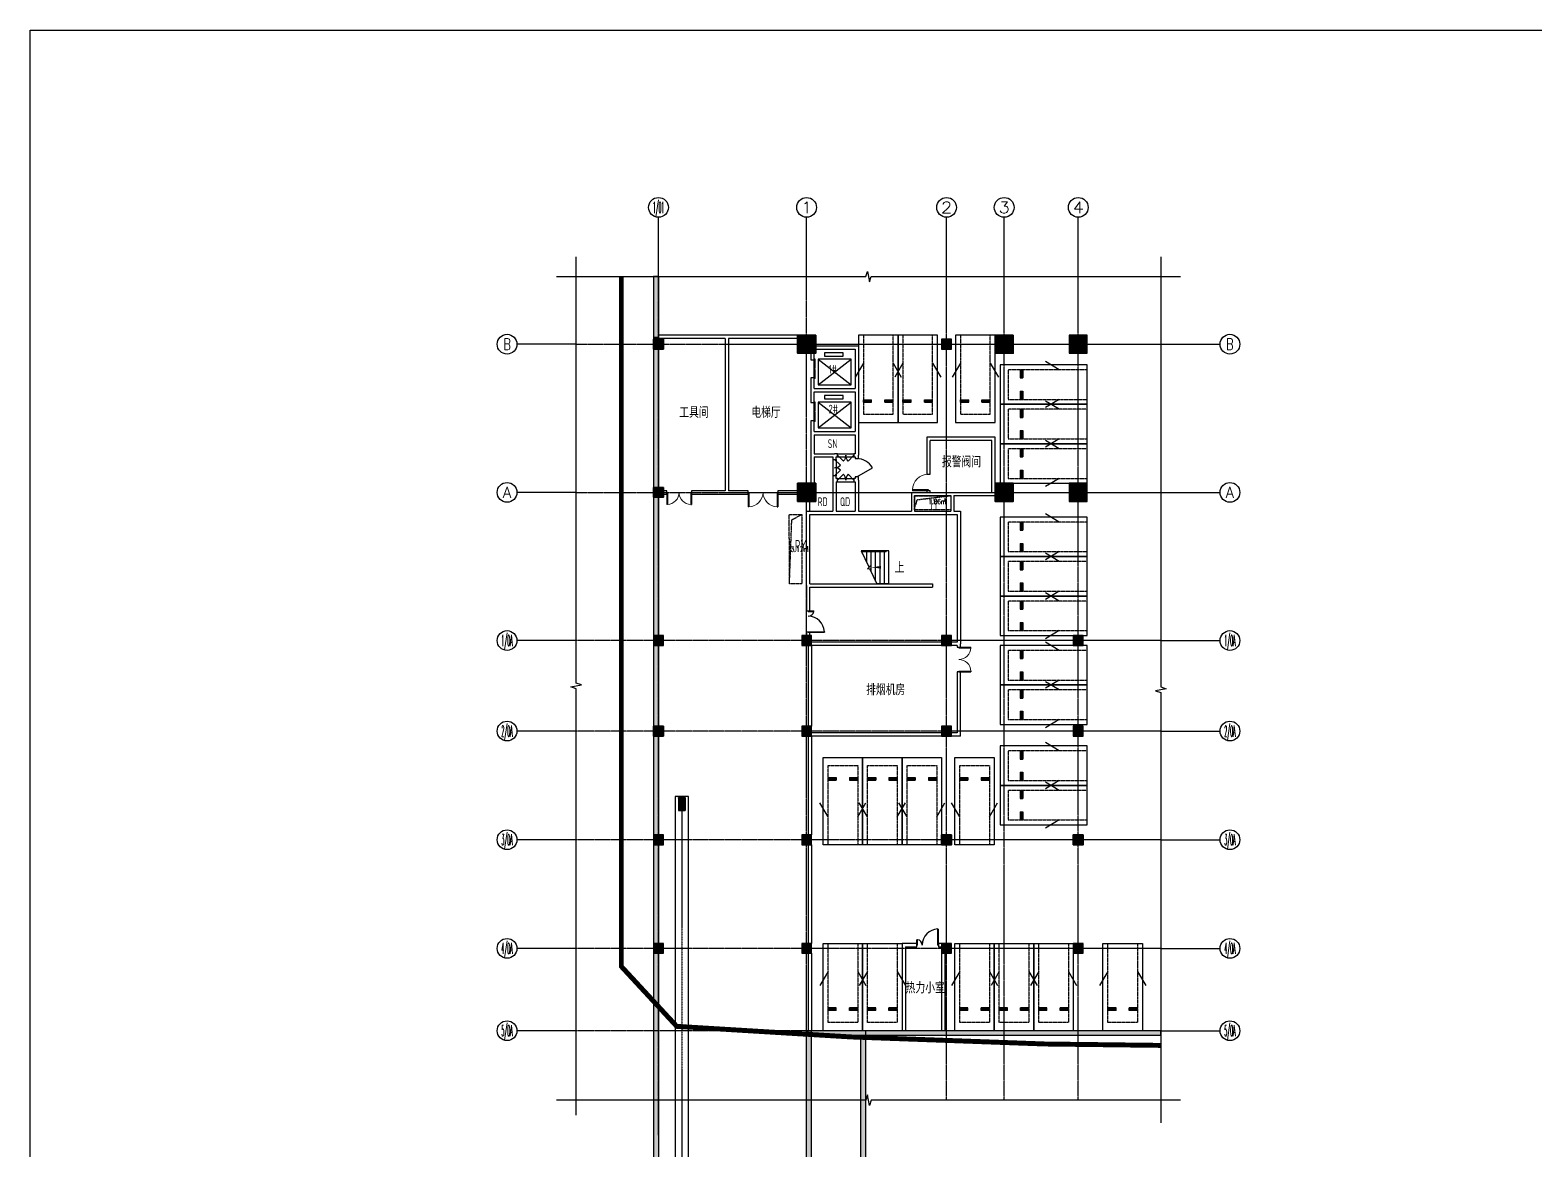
# Model space of a CAD drawing. Extents: x -20827274 to 1300756471, y -549375 to 3431892.
# Drawn here: x -124307 to -32893, y -129776 to -61755 of the extents above; entities that cross this region are included whole.
import ezdxf
from ezdxf.enums import TextEntityAlignment as Align

# ---------------------------------------------------------------- set-up
doc = ezdxf.new("R2010")
doc.units = 0
doc.header["$LTSCALE"] = 10
for name, pattern in [('CENTER2', [1.125, 0.75, -0.125, 0.125, -0.125]), ('暖附图底图$0$CENTERX2', [4, 2.5, -0.5, 0.5, -0.5]), ('暖附图底图$0$CONTINOUS', [0]), ('暖附图底图$0$DASH', [0.35, 0.25, -0.1]), ('暖附图底图$0$ZW-地下$0$DOTE', [2.42, 2, -0.2, 0.02, -0.2])]:
    doc.linetypes.add(name, pattern=pattern)
for name, color, linetype in [('1-zs', 3, 'Continuous'), ('A-PUB_TITLE', 4, 'Continuous'), ('AXIS_TEXT', 7, 'Continuous'), ('DUCT-排烟中心线', 5, 'CENTER2'), ('DUCT-排烟管', 2, 'Continuous'), ('DUCT-排烟管立管', 2, 'Continuous'), ('DUCT-排烟管端线', 4, 'Continuous'), ('DUCT-排风风口', 7, 'Continuous'), ('PUB_HATCH', 8, 'Continuous'), ('暖附图底图$0$00-用地红线', 8, '暖附图底图$0$CENTERX2'), ('暖附图底图$0$1-标注暖通', 8, 'Continuous'), ('暖附图底图$0$A-WALL', 8, 'Continuous'), ('暖附图底图$0$AXIS', 8, 'Continuous'), ('暖附图底图$0$AXIS_TEXT', 8, 'Continuous'), ('暖附图底图$0$car', 8, 'Continuous'), ('暖附图底图$0$COLU-DK', 8, 'Continuous'), ('暖附图底图$0$COLU-主楼', 8, 'Continuous'), ('暖附图底图$0$COLUMN', 8, 'Continuous'), ('暖附图底图$0$DIM_SYMB', 8, 'Continuous'), ('暖附图底图$0$DOOR_FIRE', 8, 'Continuous'), ('暖附图底图$0$DOTE', 8, 'Continuous'), ('暖附图底图$0$EVTR', 8, 'Continuous'), ('暖附图底图$0$PKNG-TSRP', 8, 'Continuous'), ('暖附图底图$0$PUB_HATCH', 8, 'Continuous'), ('暖附图底图$0$PUB_TEXT', 8, 'Continuous'), ('暖附图底图$0$ROOM_NAME', 8, 'Continuous'), ('暖附图底图$0$STAIR', 8, 'Continuous'), ('暖附图底图$0$WALL', 8, 'Continuous'), ('暖附图底图$0$WALL-C', 8, 'Continuous'), ('暖附图底图$0$WINDOW', 8, 'Continuous'), ('暖附图底图$0$可见线', 8, 'Continuous')]:
    doc.layers.add(name, color=color, linetype=linetype)
for name, color, linetype, lineweight in [('暖附图底图$0$HATCH', 8, 'Continuous', 0), ('暖附图底图$0$地下二层$0$A-PUB_HATCH', 8, 'Continuous', 0), ('暖附图底图$0$砼柱', 8, 'Continuous', 35)]:
    doc.layers.add(name, color=color, linetype=linetype, lineweight=lineweight)
doc.styles.add('COMPLEX', font='COMPLEX.shx', dxfattribs={"width": 0.65})
doc.styles.add('暖附图底图$0$_TCH_AXIS', font='COMPLEX', dxfattribs={"bigfont": 'GBCBIG'})
doc.styles.add('暖附图底图$0$_TCH_DIM', font='SIMPLEX', dxfattribs={"bigfont": 'GBCBIG'})
doc.styles.add('暖附图底图$0$_TCH_SPACE', font='SIMPLEX', dxfattribs={"height": 5, "bigfont": 'GBCBIG'})
doc.styles.add('暖附图底图$0$COMPLEX', font='COMPLEX.shx', dxfattribs={"width": 0.65})
doc.styles.add('暖附图底图$0$TYDG_02', font='TSSDENG', dxfattribs={"width": 0.8, "bigfont": 'TSSDCHN'})

# ---------------------------------------------------------------- blocks, each defined once
blk = doc.blocks.new('$风口$00000108')
for p, q in [((-250, 135), (-190, 75)), ((-250, -135), (-250, 135)), ((200, 25), (-190, 25)), ((250, 135), (200, 75)), ((250, 135), (250, -135)), ((-250, -135), (-190, -75)), ((250, -135), (-250, -135)), ((200, -25), (-190, -25)), ((200, -75), (250, -135))]:
    blk.add_line(p, q)
at = {"linetype": 'Continuous'}
blk.add_line((250, 135), (-250, 135), dxfattribs=at)
at = {"lineweight": 40}
for p, q in [((-190, 75), (200, 75)), ((-190, -75), (-190, 75)), ((200, 75), (200, -75)), ((-190, -75), (200, -75))]:
    blk.add_line(p, q, dxfattribs=at)
blk = doc.blocks.new('暖附图底图$0$A$C2A1819B5')
at = {"layer": '暖附图底图$0$car'}
for p, q in [((1220, 1600), (1220, 2100)), ((1220, 2100), (1380, 2100)), ((1300, 1600), (1300, 2100)), ((1380, 1600), (1380, 2100)), ((3600, 2100), (2750, 2600)), ((1220, 1600), (1380, 1600)), ((1220, 300), (1220, 800)), ((1220, 800), (1380, 800)), ((1220, 300), (1380, 300)), ((1300, 300), (1300, 800)), ((1380, 300), (1380, 800)), ((3600, 300), (2750, -200))]:
    blk.add_line(p, q, dxfattribs=at)
blk.add_lwpolyline([(0, 0), (0, 2400), (5300, 2400), (5300, 0)], close=True, dxfattribs=at)
at = {"layer": '暖附图底图$0$car', "linetype": '暖附图底图$0$DASH'}
blk.add_lwpolyline([(500, 300), (500, 2100), (5300, 2100), (5300, 300)], close=True, dxfattribs=at)
blk = doc.blocks.new('暖附图底图$0$A$C79DC56F7')
at = {"layer": '暖附图底图$0$可见线', "linetype": '暖附图底图$0$DASH'}
for points in [[(17819, 27745), (17977, 28351), (20009, 28596)], [(10213, 23245), (10357, 27138), (10959, 27445)]]:
    blk.add_lwpolyline(points, dxfattribs=at)
for points in [[(17819, 28595), (20009, 28595), (20009, 27745), (17819, 27745)], [(10204, 27445), (10959, 27445), (10967, 23245), (10213, 23245)]]:
    blk.add_lwpolyline(points, close=True, dxfattribs=at)
at = {"layer": '暖附图底图$0$PUB_TEXT', "style": '暖附图底图$0$_TCH_SPACE', "width": 0.705882}
for s, height, p in [('1.86m', 297.5, (18646, 28088)), ('2', 149, (19606, 28263)), ('3.17m', 297.5, (10285, 25192)), ('2', 149, (11245, 25367))]:
    blk.add_text(s, height=height, dxfattribs=at).set_placement(p)
blk = doc.blocks.new('暖附图底图$0$_AXISO')
blk.add_circle((0, 0), 0.5)
at = {"layer": '暖附图底图$0$AXIS_TEXT', "style": '暖附图底图$0$COMPLEX', "width": 1.041667}
blk.add_attdef('A', text='', height=0.56, dxfattribs=at).set_placement((-0.25, -0.28), (0.25, -0.28), align=Align.FIT)
blk = doc.blocks.new('_FZH')
blk.add_lwpolyline([(-0.5, -0.5), (0.5, -0.5), (0.5, 0.5), (-0.5, 0.5)], close=True)
at = {"layer": 'PUB_HATCH'}
blk.add_solid([(-0.5, -0.5), (0.5, -0.5), (-0.5, 0.5), (0.5, 0.5)], dxfattribs=at)
blk = doc.blocks.new('暖附图底图$0$$DorLib2D$00000002')
for p, q in [((-0.5, 0), (-0.5, 0.4875)), ((-0.475, 0.4875), (-0.5, 0.4875)), ((-0.475, 0), (-0.475, 0.4875)), ((0.475, 0), (0.475, 0.4875)), ((0.475, 0.4875), (0.5, 0.4875)), ((0.5, 0), (0.5, 0.4875)), ((-0.5, 0), (-0.475, 0)), ((0.5, 0), (0.475, 0))]:
    blk.add_line(p, q)
at = {"lineweight": 13}
for centre, start, end in [((-0.4875, 0), 0, 88.53072), ((0.4875, 0), 91.46928, 180)]:
    blk.add_arc(centre, 0.4875, start, end, dxfattribs=at)
blk = doc.blocks.new('暖附图底图$0$$DorLib2D$00000001')
for p, q in [((0.45, 0.975), (0.5, 0.975)), ((0.45, 0), (0.45, 0.975)), ((0.5, 0), (0.5, 0.975)), ((0.5, 0), (0.45, 0))]:
    blk.add_line(p, q)
at = {"lineweight": 13}
blk.add_arc((0.475, 0), 0.975, 91.46928, 180, dxfattribs=at)
blk = doc.blocks.new('暖附图底图$0$$DorLib2D$00000225')
at = {"color": 0}
for p, q in [((0.475, -0.001), (0.475, 0.752)), ((0.475, 0.752), (0.5, 0.752)), ((0.5, -0.001), (0.5, 0.752)), ((-0.5, 0), (-0.5, 0.252)), ((-0.475, 0.252), (-0.5, 0.252)), ((-0.475, 0), (-0.475, 0.252)), ((-0.475, 0), (-0.5, 0)), ((0.475, -0.001), (0.5, -0.001))]:
    blk.add_line(p, q, dxfattribs=at)
for centre, radius, start, end in [((0.505, -0.002), 0.755, 92.24927, 179.72377), ((-0.501, 0.003), 0.251, 359.78987, 84.09744)]:
    blk.add_arc(centre, radius, start, end, dxfattribs=at)
blk = doc.blocks.new('暖附图底图$0$$DORLIB2D$00000127')
at = {"color": 0}
for points in [[(-0.533, 0.795), (-0.533, 0.69)], [(-0.033, 0.795), (-0.533, 0.795)], [(-0.033, 0.69), (-0.533, 0.69)], [(0.5, 0.5), (-0.5, 0.5)], [(-0.033, 0.795), (-0.033, 0.69)], [(0.533, 0.795), (0.033, 0.795)], [(0.033, 0.795), (0.033, 0.69)], [(0.533, 0.69), (0.033, 0.69)], [(0.533, 0.795), (0.533, 0.69)]]:
    blk.add_lwpolyline(points, dxfattribs=at)
blk = doc.blocks.new('暖附图底图$0$$DorLib2D$00000116')
at = {"color": 0}
for p, q in [((-0.5, 0), (-0.146, 0.354)), ((0.5, 0), (0.146, 0.354))]:
    blk.add_line(p, q, dxfattribs=at)
for centre, start, end in [((-0.5, 0), 0, 45), ((0.5, 0), 135, 180)]:
    blk.add_arc(centre, 0.5, start, end, dxfattribs=at)
blk = doc.blocks.new('暖附图底图$0$$DorLib2D$00000228')
at = {"color": 0}
blk.add_line((0.5, 0), (0, 0.866), dxfattribs=at)
blk.add_arc((0.5, 0), 1, 120, 180, dxfattribs=at)
blk = doc.blocks.new('_AXISO')
blk.add_circle((0, 0), 0.5)
at = {"layer": 'AXIS_TEXT', "style": 'COMPLEX', "width": 1.041667}
blk.add_attdef('A', text='', height=0.56, dxfattribs=at).set_placement((-0.25, -0.28), (0.25, -0.28), align=Align.FIT)
blk = doc.blocks.new('暖附图底图$0$AFSFCS')
at = {"layer": '暖附图底图$0$HATCH'}
for points in [[(-76583.4, -80285.4), (-77683.4, -80285.4), (-77683.4, -81385.4), (-76583.4, -81385.4)], [(-64583.4, -80285.4), (-65683.4, -80285.4), (-65683.4, -81385.4), (-64583.4, -81385.4)], [(-86433.4, -81135.4), (-85833.4, -81135.4), (-85833.4, -80535.4), (-86433.4, -80535.4)], [(-68333.4, -80535.4), (-68933.4, -80535.4), (-68933.4, -81135.4), (-68333.4, -81135.4)], [(-60333.4, -80535.4), (-60933.4, -80535.4), (-60933.4, -81135.4), (-60333.4, -81135.4)], [(-86433.4, -90135.4), (-85833.4, -90135.4), (-85833.4, -89535.4), (-86433.4, -89535.4)], [(-76583.4, -89285.4), (-77683.4, -89285.4), (-77683.4, -90385.4), (-76583.4, -90385.4)], [(-64583.4, -89285.4), (-65683.4, -89285.4), (-65683.4, -90385.4), (-64583.4, -90385.4)], [(-60333.4, -89535.4), (-60933.4, -89535.4), (-60933.4, -90135.4), (-60333.4, -90135.4)], [(-85833.4, -98535.4), (-86433.4, -98535.4), (-86433.4, -99135.4), (-85833.4, -99135.4)], [(-86433.4, -99135.4), (-85833.4, -99135.4), (-85833.4, -98535.4), (-86433.4, -98535.4)], [(-76833.4, -98535.4), (-77433.4, -98535.4), (-77433.4, -99135.4), (-76833.4, -99135.4)], [(-77433.4, -99135.4), (-76833.4, -99135.4), (-76833.4, -98535.4), (-77433.4, -98535.4)], [(-68333.4, -98535.4), (-68933.4, -98535.4), (-68933.4, -99135.4), (-68333.4, -99135.4)], [(-68933.4, -99135.4), (-68333.4, -99135.4), (-68333.4, -98535.4), (-68933.4, -98535.4)], [(-60333.4, -98535.4), (-60933.4, -98535.4), (-60933.4, -99135.4), (-60333.4, -99135.4)], [(-60933.4, -99135.4), (-60333.4, -99135.4), (-60333.4, -98535.4), (-60933.4, -98535.4)], [(-76833.4, -104035.4), (-77433.4, -104035.4), (-77433.4, -104635.4), (-76833.4, -104635.4)], [(-77433.4, -104635.4), (-76833.4, -104635.4), (-76833.4, -104035.4), (-77433.4, -104035.4)], [(-68333.4, -104035.4), (-68933.4, -104035.4), (-68933.4, -104635.4), (-68333.4, -104635.4)], [(-68933.4, -104635.4), (-68333.4, -104635.4), (-68333.4, -104035.4), (-68933.4, -104035.4)], [(-60333.4, -104035.4), (-60933.4, -104035.4), (-60933.4, -104635.4), (-60333.4, -104635.4)], [(-60933.4, -104635.4), (-60333.4, -104635.4), (-60333.4, -104035.4), (-60933.4, -104035.4)], [(-68933.4, -111235.4), (-68333.4, -111235.4), (-68333.4, -110635.4), (-68933.4, -110635.4)], [(-60933.4, -111235.4), (-60333.4, -111235.4), (-60333.4, -110635.4), (-60933.4, -110635.4)], [(-86433.4, -117835.4), (-85833.4, -117835.4), (-85833.4, -117235.4), (-86433.4, -117235.4)]]:
    blk.add_hatch(color=256, dxfattribs=at).paths.add_polyline_path(points)
at = {"layer": '暖附图底图$0$PUB_HATCH'}
for points in [[(-86433.4, -76726.1), (-86433.4, -80385.4), (-86133.4, -80385.4), (-86133.4, -76726.1)], [(-86433.4, -80535.4), (-86133.4, -80535.4), (-86133.4, -80385.4), (-86433.4, -80385.4)], [(-86433.4, -89535.4), (-86133.4, -89535.4), (-86133.4, -81135.4), (-86433.4, -81135.4)], [(-86433.4, -98535.4), (-86133.4, -98535.4), (-86133.4, -90135.4), (-86433.4, -90135.4)], [(-86433.4, -104035.4), (-86133.4, -104035.4), (-86133.4, -99135.4), (-86433.4, -99135.4)], [(-86433.4, -110635.4), (-86133.4, -110635.4), (-86133.4, -104635.4), (-86433.4, -104635.4)], [(-86433.4, -117235.4), (-86133.4, -117235.4), (-86133.4, -111235.4), (-86433.4, -111235.4)], [(-86433.4, -162210.4), (-86133.4, -162210.4), (-86133.4, -117835.4), (-86433.4, -117835.4)], [(-73833.4, -122835.4), (-73533.4, -122535.4), (-77033.4, -122535.4), (-77033.4, -122835.4)], [(-55618.3, -122535.4), (-76833.4, -122535.4), (-76833.4, -122835.4), (-55618.3, -122835.4)]]:
    blk.add_hatch(color=256, dxfattribs=at).paths.add_polyline_path(points)
at = {"layer": '暖附图底图$0$地下二层$0$A-PUB_HATCH'}
for points in [[(-77133.6, -162210.4), (-76833.6, -162210.4), (-76833.6, -122535.4), (-77133.6, -122535.4)], [(-73833.4, -162210.4), (-73533.4, -162210.4), (-73533.4, -122535.4), (-73833.4, -122835.4)]]:
    blk.add_hatch(color=256, dxfattribs=at).paths.add_polyline_path(points)
at = {"layer": '暖附图底图$0$00-用地红线', "color": 1, "const_width": 300}
blk.add_lwpolyline([(-55618.3, -123427.8), (-62643.7, -123342.7), (-74423.5, -122914.8), (-85023.1, -122272.5), (-88392, -118631), (-88391.8, -76726.1)], dxfattribs=at)
at = {"layer": '暖附图底图$0$A-WALL'}
for p, q in [((-77133.6, -162210.4), (-77133.6, -122535.4)), ((-77133.6, -122535.4), (-76833.6, -122535.4)), ((-73533.4, -122535.4), (-77033.4, -122535.4)), ((-77033.4, -122835.4), (-77033.4, -122535.4)), ((-73833.4, -122835.4), (-77033.4, -122835.4)), ((-76833.6, -162210.4), (-76833.6, -122535.4)), ((-73833.4, -162210.4), (-73833.4, -122835.4)), ((-73533.4, -162210.4), (-73533.4, -122535.4))]:
    blk.add_line(p, q, dxfattribs=at)
at = {"layer": '暖附图底图$0$AXIS'}
for p, q in [((-86133.4, -76726.1), (-86133.4, -73126.1)), ((-77133.4, -76726.1), (-77133.4, -73126.1)), ((-68633.4, -76726.1), (-68633.4, -73126.1)), ((-65133.4, -76726.1), (-65133.4, -73126.1)), ((-60633.4, -76726.1), (-60633.4, -73126.1)), ((-91133.4, -80835.4), (-94733.3, -80835.4)), ((-55621.2, -80835.4), (-52021.2, -80835.4)), ((-91133.4, -89835.4), (-94733.3, -89835.4)), ((-55621.2, -89835.4), (-52021.2, -89835.4)), ((-91133.4, -98835.4), (-94733.3, -98835.4)), ((-55621.2, -98835.4), (-52021.2, -98835.4)), ((-91133.4, -104335.4), (-94733.3, -104335.4)), ((-55621.2, -104335.4), (-52021.2, -104335.4)), ((-91133.4, -110935.4), (-94733.3, -110935.4)), ((-55621.2, -110935.4), (-52021.2, -110935.4)), ((-91133.4, -117535.4), (-94733.3, -117535.4)), ((-55621.2, -117535.4), (-52021.2, -117535.4)), ((-91133.4, -122535.4), (-94733.3, -122535.4)), ((-55621.2, -122535.4), (-52021.2, -122535.4))]:
    blk.add_line(p, q, dxfattribs=at)
at = {"layer": '暖附图底图$0$COLU-DK'}
for points in [[(-68333.4, -80535.4), (-68933.4, -80535.4), (-68933.4, -81135.4), (-68333.4, -81135.4)], [(-60333.4, -80535.4), (-60933.4, -80535.4), (-60933.4, -81135.4), (-60333.4, -81135.4)], [(-60333.4, -89535.4), (-60933.4, -89535.4), (-60933.4, -90135.4), (-60333.4, -90135.4)], [(-85833.4, -98535.4), (-86433.4, -98535.4), (-86433.4, -99135.4), (-85833.4, -99135.4)], [(-76833.4, -98535.4), (-77433.4, -98535.4), (-77433.4, -99135.4), (-76833.4, -99135.4)], [(-68333.4, -98535.4), (-68933.4, -98535.4), (-68933.4, -99135.4), (-68333.4, -99135.4)], [(-60333.4, -98535.4), (-60933.4, -98535.4), (-60933.4, -99135.4), (-60333.4, -99135.4)], [(-76833.4, -104035.4), (-77433.4, -104035.4), (-77433.4, -104635.4), (-76833.4, -104635.4)], [(-68333.4, -104035.4), (-68933.4, -104035.4), (-68933.4, -104635.4), (-68333.4, -104635.4)], [(-60333.4, -104035.4), (-60933.4, -104035.4), (-60933.4, -104635.4), (-60333.4, -104635.4)]]:
    blk.add_lwpolyline(points, close=True, dxfattribs=at)
at = {"layer": '暖附图底图$0$COLU-主楼', "lineweight": 35}
for points in [[(-76583.4, -80285.4), (-77683.4, -80285.4), (-77683.4, -81385.4), (-76583.4, -81385.4)], [(-64583.4, -80285.4), (-65683.4, -80285.4), (-65683.4, -81385.4), (-64583.4, -81385.4)], [(-76583.4, -89285.4), (-77683.4, -89285.4), (-77683.4, -90385.4), (-76583.4, -90385.4)], [(-64583.4, -89285.4), (-65683.4, -89285.4), (-65683.4, -90385.4), (-64583.4, -90385.4)]]:
    blk.add_lwpolyline(points, close=True, dxfattribs=at)
at = {"layer": '暖附图底图$0$DIM_SYMB'}
for points in [[(-91133.4, -127655.7), (-91133.4, -101759.6), (-91448.4, -101645), (-90818.4, -101533.9), (-91133.4, -101422.1), (-91133.4, -75526.1)], [(-55618.3, -75526.1), (-55618.3, -101657.2), (-55303.3, -101771.9), (-55933.3, -101882.9), (-55618.3, -101994.7), (-55618.3, -128125.9)], [(-92333.4, -76726.1), (-73544.6, -76726.1), (-73429.9, -76411.1), (-73318.8, -77041.1), (-73207.1, -76726.1), (-54418.3, -76726.1)], [(-54418.3, -126755.7), (-73207.1, -126755.7), (-73321.7, -127070.7), (-73432.8, -126440.7), (-73544.6, -126755.7), (-92333.4, -126755.7)]]:
    blk.add_lwpolyline(points, dxfattribs=at)
blk.add_lwpolyline([(-71998.4, -94385.4, 0, 0, 0), (-73213.4, -94385.4, 0, 160, 0), (-72613.4, -94385.4, 0, 0, 0)], format="xyseb", dxfattribs=at)
at = {"layer": '暖附图底图$0$DOOR_FIRE'}
for p, q in [((-75258.4, -87485.4), (-74258.4, -87485.4)), ((-75258.4, -87685.4), (-74258.4, -87685.4)), ((-75533.4, -87835.4), (-75533.4, -88835.4)), ((-75333.4, -87835.4), (-75333.4, -88835.4)), ((-75258.4, -88985.4), (-74258.4, -88985.4)), ((-75258.4, -89185.4), (-74258.4, -89185.4))]:
    blk.add_line(p, q, dxfattribs=at)
at = {"layer": '暖附图底图$0$DOTE', "linetype": '暖附图底图$0$ZW-地下$0$DOTE'}
for p, q in [((-86133.4, -128885.4), (-86133.4, -76726.1)), ((-77133.4, -128885.4), (-77133.4, -76726.1)), ((-68633.4, -126755.7), (-68633.4, -76726.1)), ((-65133.4, -126755.7), (-65133.4, -76726.1)), ((-60633.4, -126755.7), (-60633.4, -76726.1)), ((-91133.4, -80835.4), (-55618.3, -80835.4)), ((-91133.4, -89835.4), (-55618.3, -89835.4)), ((-55618.3, -98835.4), (-91133.4, -98835.4)), ((-55618.3, -104335.4), (-91133.4, -104335.4)), ((-55618.3, -110935.4), (-91133.4, -110935.4)), ((-55618.3, -117535.4), (-91133.4, -117535.4)), ((-55618.3, -122535.4), (-91133.4, -122535.4))]:
    blk.add_line(p, q, dxfattribs=at)
at = {"layer": '暖附图底图$0$EVTR'}
for p, q in [((-76433.4, -81750.4), (-76433.4, -83310.4)), ((-74433.4, -81750.4), (-76433.4, -81750.4)), ((-76433.4, -81750.4), (-74433.4, -83310.4)), ((-76433.4, -83310.4), (-74433.4, -81750.4)), ((-76053.4, -81360.4), (-76053.4, -81555.4)), ((-74913.4, -81360.4), (-76053.4, -81360.4)), ((-76053.4, -81555.4), (-74913.4, -81555.4)), ((-74913.4, -81555.4), (-74913.4, -81360.4)), ((-74433.4, -83310.4), (-74433.4, -81750.4)), ((-76433.4, -83310.4), (-74433.4, -83310.4)), ((-76053.4, -83960.4), (-76053.4, -84155.4)), ((-74913.4, -83960.4), (-76053.4, -83960.4)), ((-74913.4, -84155.4), (-74913.4, -83960.4)), ((-76433.4, -84350.4), (-76433.4, -85910.4)), ((-74433.4, -84350.4), (-76433.4, -84350.4)), ((-76433.4, -84350.4), (-74433.4, -85910.4)), ((-76433.4, -85910.4), (-74433.4, -84350.4)), ((-76053.4, -84155.4), (-74913.4, -84155.4)), ((-74433.4, -85910.4), (-74433.4, -84350.4)), ((-76433.4, -85910.4), (-74433.4, -85910.4))]:
    blk.add_line(p, q, dxfattribs=at)
at = {"layer": '暖附图底图$0$STAIR'}
for p, q in [((-72298.4, -93385.4), (-73825.5, -93385.4)), ((-73825.5, -93385.4), (-73378.5, -94322.3)), ((-72298.4, -93385.4), (-73825.5, -93385.4)), ((-72298.4, -93445.4), (-73796.9, -93445.4)), ((-73753.4, -93536.6), (-73753.4, -93445.4)), ((-73483.4, -94102.5), (-73483.4, -93445.4)), ((-73213.4, -94668.3), (-73213.4, -93445.4)), ((-72943.4, -95234.2), (-72943.4, -93445.4)), ((-72673.4, -95385.4), (-72673.4, -93445.4)), ((-72403.4, -95385.4), (-72403.4, -93445.4)), ((-72133.4, -93385.4), (-72298.4, -93385.4)), ((-72298.4, -93445.4), (-72298.4, -93385.4)), ((-72133.4, -95385.4), (-72133.4, -93385.4)), ((-73245.7, -94297.7), (-73434.2, -94489.6)), ((-73434.2, -94489.6), (-73309.7, -94466.5)), ((-73378.5, -94322.3), (-73245.7, -94297.7)), ((-73309.7, -94466.5), (-72871.2, -95385.4)), ((-72133.4, -95385.4), (-72871.2, -95385.4))]:
    blk.add_line(p, q, dxfattribs=at)
at = {"layer": '暖附图底图$0$WALL'}
for p, q in [((-81983.4, -80285.4), (-86133.4, -80285.4)), ((-77683.4, -80285.4), (-81983.4, -80285.4)), ((-82083.4, -80485.4), (-86133.4, -80485.4)), ((-82083.4, -80485.4), (-82083.4, -89735.4)), ((-77683.4, -80485.4), (-81883.4, -80485.4)), ((-81883.4, -80485.4), (-81883.4, -89735.4)), ((-75533.4, -87685.4), (-75533.4, -87835.4)), ((-75333.4, -87835.4), (-75333.4, -87685.4)), ((-75533.4, -87835.4), (-75333.4, -87835.4)), ((-75333.4, -88835.4), (-75533.4, -88835.4)), ((-75533.4, -88835.4), (-75533.4, -89085.4)), ((-75533.4, -89085.4), (-75533.4, -90985.4)), ((-75333.4, -88985.4), (-75333.4, -88835.4)), ((-75333.4, -89185.4), (-75333.4, -90985.4)), ((-85633.4, -89735.4), (-85833.4, -89735.4)), ((-85833.4, -89935.4), (-85633.4, -89935.4)), ((-85633.4, -89935.4), (-85633.4, -89735.4)), ((-82083.4, -89735.4), (-84133.4, -89735.4)), ((-84133.4, -89735.4), (-84133.4, -89935.4)), ((-84133.4, -89935.4), (-81983.4, -89935.4)), ((-81983.4, -89935.4), (-80683.4, -89935.4)), ((-80683.4, -89735.4), (-81883.4, -89735.4)), ((-80683.4, -89935.4), (-80683.4, -89735.4)), ((-77683.4, -89735.4), (-78883.4, -89735.4)), ((-78883.4, -89735.4), (-78883.4, -89935.4)), ((-78883.4, -89935.4), (-77683.4, -89935.4)), ((-77133.4, -90985.4), (-77133.4, -90385.4)), ((-76933.4, -90985.4), (-76933.4, -90385.4)), ((-68933.4, -98935.4), (-76833.4, -98935.4)), ((-68933.4, -99135.4), (-76833.4, -99135.4)), ((-77033.4, -111235.4), (-77033.4, -117235.4)), ((-76833.4, -111235.4), (-76833.4, -117235.4)), ((-77033.4, -117835.4), (-77033.4, -122535.4)), ((-76833.4, -117835.4), (-76833.4, -122535.4)), ((-71333.4, -117235.4), (-71333.4, -122535.3)), ((-70433.4, -117235.4), (-71333.4, -117235.4)), ((-71133.4, -117435.4), (-71133.4, -122535.3)), ((-71133.4, -117435.4), (-70433.4, -117435.4)), ((-70433.4, -117435.4), (-70433.4, -117235.4)), ((-68933.4, -117235.4), (-69133.4, -117235.4)), ((-69133.4, -117235.4), (-69133.4, -117435.4)), ((-69133.4, -117435.4), (-68933.4, -117435.4)), ((-68933.4, -117835.4), (-68933.4, -122535.3)), ((-68733.4, -117835.4), (-68733.4, -122535.3)), ((-71133.4, -122535.3), (-71333.4, -122535.3)), ((-68733.4, -122535.3), (-68933.4, -122535.3))]:
    blk.add_line(p, q, dxfattribs=at)
at = {"layer": '暖附图底图$0$WALL', "linetype": '暖附图底图$0$CONTINOUS'}
for p, q in [((-76583.4, -80935.4), (-73983.4, -80935.4)), ((-76583.4, -81135.4), (-74183.4, -81135.4)), ((-74183.4, -81135.4), (-74183.4, -83535.4)), ((-73983.4, -80935.4), (-73983.4, -83635.4)), ((-76883.4, -81385.4), (-76883.4, -81785.4)), ((-76883.4, -81785.4), (-76683.4, -81785.4)), ((-76683.4, -81785.4), (-76683.4, -81385.4)), ((-76683.4, -82885.4), (-76883.4, -82885.4)), ((-76883.4, -82885.4), (-76883.4, -83635.4)), ((-76683.4, -83535.4), (-76683.4, -82885.4)), ((-76883.4, -83635.4), (-76883.4, -84385.4)), ((-76683.4, -83535.4), (-74183.4, -83535.4)), ((-76683.4, -83735.4), (-74183.4, -83735.4)), ((-76683.4, -84385.4), (-76683.4, -83735.4)), ((-74183.4, -83735.4), (-74183.4, -86135.4)), ((-73983.4, -83635.4), (-73983.4, -86235.4)), ((-76883.4, -84385.4), (-76683.4, -84385.4)), ((-76683.4, -85485.4), (-76883.4, -85485.4)), ((-76883.4, -85485.4), (-76883.4, -86235.4)), ((-76683.4, -86135.4), (-76683.4, -85485.4)), ((-76883.4, -86235.4), (-76883.4, -87585.4)), ((-76683.4, -86135.4), (-74183.4, -86135.4)), ((-76683.4, -86335.4), (-74183.4, -86335.4)), ((-76683.4, -86335.4), (-76683.4, -87485.4)), ((-74183.4, -86335.4), (-74183.4, -87485.4)), ((-73983.4, -86235.4), (-73983.4, -87585.4)), ((-65683.4, -86485.4), (-69833.4, -86485.4)), ((-69833.4, -86485.4), (-69833.4, -88735.4)), ((-65883.4, -86685.4), (-69633.4, -86685.4)), ((-69633.4, -88735.4), (-69633.4, -86685.4)), ((-65883.4, -89835.4), (-65883.4, -86685.4)), ((-65683.4, -90035.4), (-65683.4, -86485.4)), ((-76883.4, -87585.4), (-76883.4, -89285.4)), ((-76683.4, -87485.4), (-75433.4, -87485.4)), ((-76683.4, -87685.4), (-75533.4, -87685.4)), ((-76683.4, -87685.4), (-76683.4, -89285.4)), ((-75258.4, -87485.4), (-75433.4, -87485.4)), ((-75333.4, -87685.4), (-75258.4, -87685.4)), ((-75258.4, -87685.4), (-75258.4, -87485.4)), ((-74183.4, -87485.4), (-74258.4, -87485.4)), ((-74258.4, -87485.4), (-74258.4, -87685.4)), ((-74258.4, -87685.4), (-74183.4, -87685.4)), ((-74183.4, -87685.4), (-74183.4, -87785.4)), ((-73983.4, -87785.4), (-73983.4, -87585.4)), ((-74183.4, -87785.4), (-73983.4, -87785.4)), ((-75258.4, -88985.4), (-75333.4, -88985.4)), ((-75333.4, -89185.4), (-75258.4, -89185.4)), ((-75258.4, -89185.4), (-75258.4, -88985.4)), ((-74183.4, -88985.4), (-74258.4, -88985.4)), ((-74258.4, -88985.4), (-74258.4, -89185.4)), ((-74258.4, -89185.4), (-74183.4, -89185.4)), ((-73983.4, -88885.4), (-74183.4, -88885.4)), ((-74183.4, -88885.4), (-74183.4, -88985.4)), ((-74183.4, -89185.4), (-74183.4, -90985.4)), ((-73983.4, -89085.4), (-73983.4, -88885.4)), ((-73983.4, -89085.4), (-73983.4, -90985.6)), ((-69833.4, -88735.4), (-69633.4, -88735.4)), ((-70773.4, -89835.4), (-70773.4, -90985.4)), ((-70773.4, -89835.4), (-69833.4, -89835.4)), ((-70573.4, -90035.4), (-70573.4, -90985.4)), ((-70573.4, -90035.4), (-69733.4, -90035.4)), ((-69633.4, -89735.4), (-69833.4, -89735.4)), ((-69833.4, -89735.4), (-69833.4, -89835.4)), ((-69733.4, -90035.4), (-68383.4, -90035.4)), ((-69633.4, -89835.4), (-69633.4, -89735.4)), ((-69633.4, -89835.4), (-68283.4, -89835.4)), ((-68383.4, -90035.4), (-68383.4, -90985.4)), ((-68283.4, -89835.4), (-65883.4, -89835.4)), ((-68183.4, -90035.4), (-68183.4, -90985.4)), ((-68183.4, -90035.4), (-65683.4, -90035.4)), ((-77133.4, -95485.4), (-77133.4, -90985.4)), ((-77133.4, -90985.4), (-75533.4, -90985.4)), ((-76933.4, -95385.4), (-76933.4, -91185.4)), ((-76933.4, -91185.4), (-75433.4, -91185.4)), ((-75433.4, -91185.4), (-74083.4, -91185.4)), ((-75333.4, -90985.4), (-74183.4, -90985.4)), ((-74083.4, -91185.6), (-70673.4, -91185.4)), ((-73983.4, -90985.6), (-70773.4, -90985.4)), ((-70673.4, -91185.4), (-68283.4, -91185.4)), ((-70573.4, -90985.4), (-68383.4, -90985.4)), ((-68283.4, -91185.4), (-67983.4, -91185.4)), ((-68183.4, -90985.4), (-67783.4, -90985.4)), ((-67983.4, -91185.4), (-67983.4, -98935.4)), ((-67783.4, -90985.4), (-67783.4, -99035.4)), ((-77133.4, -95485.4), (-77133.4, -97035.4)), ((-76933.4, -95385.4), (-69483.4, -95385.4)), ((-76933.4, -97035.4), (-76933.4, -95585.4)), ((-76933.4, -95585.4), (-69483.4, -95585.4)), ((-69483.4, -95385.4), (-69483.4, -95585.4)), ((-77133.4, -97035.4), (-76933.4, -97035.4)), ((-76933.4, -98335.4), (-77133.4, -98335.4)), ((-77133.4, -98335.4), (-77133.4, -98535.4)), ((-76933.4, -98535.4), (-76933.4, -98335.4)), ((-77033.4, -99135.4), (-77033.4, -104035.4)), ((-76833.4, -99135.4), (-76833.4, -104035.4)), ((-67983.4, -98935.4), (-68333.4, -98935.4)), ((-67983.4, -99135.4), (-68333.4, -99135.4)), ((-67983.4, -99135.4), (-67983.4, -99235.4)), ((-67983.4, -99235.4), (-67783.4, -99235.4)), ((-67783.4, -99235.4), (-67783.4, -99035.4)), ((-67783.4, -100735.4), (-67983.4, -100735.4)), ((-67983.4, -100735.4), (-67983.4, -104435.4)), ((-67783.4, -104635.4), (-67783.4, -100735.4)), ((-77033.4, -104635.4), (-77033.4, -110635.4)), ((-68933.4, -104435.4), (-76833.4, -104435.4)), ((-76833.4, -104635.4), (-76833.4, -110635.4)), ((-68933.4, -104635.4), (-76833.4, -104635.4)), ((-67983.4, -104435.4), (-68333.4, -104435.4)), ((-67783.4, -104635.4), (-68333.4, -104635.4))]:
    blk.add_line(p, q, dxfattribs=at)
at = {"layer": '暖附图底图$0$WALL-C'}
for p, q in [((-86433.4, -76726.1), (-86433.4, -80385.4)), ((-86133.4, -76726.1), (-86433.4, -76726.1)), ((-86133.4, -76726.1), (-86133.4, -80385.4)), ((-86433.4, -80385.4), (-86433.4, -80535.4)), ((-86133.4, -80385.4), (-86133.4, -80535.4)), ((-86433.4, -81135.4), (-86433.4, -89535.4)), ((-86133.4, -81135.4), (-86133.4, -89535.4)), ((-86433.4, -90135.4), (-86433.4, -98535.4)), ((-86133.4, -90135.4), (-86133.4, -98535.4)), ((-86433.4, -99135.4), (-86433.4, -104035.4)), ((-86133.4, -99135.4), (-86133.4, -104035.4)), ((-86433.4, -104635.4), (-86433.4, -110635.4)), ((-86133.4, -104635.4), (-86133.4, -110635.4)), ((-86433.4, -111235.4), (-86433.4, -117235.4)), ((-86133.4, -111235.4), (-86133.4, -117235.4)), ((-86433.4, -117835.4), (-86433.4, -162210.4)), ((-86133.4, -117835.4), (-86133.4, -162210.4)), ((-55618.3, -122535.4), (-76833.4, -122535.4)), ((-76833.4, -122835.4), (-76833.4, -122535.4)), ((-55618.3, -122835.4), (-76833.4, -122835.4)), ((-55618.3, -122835.4), (-55618.3, -122535.4))]:
    blk.add_line(p, q, dxfattribs=at)
at = {"layer": '暖附图底图$0$砼柱', "lineweight": 35}
for points in [[(-85833.4, -80535.4), (-86433.4, -80535.4), (-86433.4, -81135.4), (-85833.4, -81135.4)], [(-85833.4, -89535.4), (-86433.4, -89535.4), (-86433.4, -90135.4), (-85833.4, -90135.4)], [(-85833.4, -104035.4), (-86433.4, -104035.4), (-86433.4, -104635.4), (-85833.4, -104635.4)], [(-68333.4, -110635.4), (-68933.4, -110635.4), (-68933.4, -111235.4), (-68333.4, -111235.4)], [(-60333.4, -110635.4), (-60933.4, -110635.4), (-60933.4, -111235.4), (-60333.4, -111235.4)]]:
    blk.add_lwpolyline(points, close=True, dxfattribs=at)
blk.add_blockref('暖附图底图$0$A$C79DC56F7', (-88392, -118631))
at = {"layer": '暖附图底图$0$AXIS'}
ref = blk.add_blockref('_AXISO', (-86133.4, -72526.1), dxfattribs=dict(at, xscale=1200, yscale=1200, zscale=1200))
ref.add_attrib('A', '1/01', dxfattribs={"layer": '暖附图底图$0$AXIS_TEXT', "height": 678.82, "style": '暖附图底图$0$_TCH_AXIS', "width": 0.318182}).set_placement((-86472.8, -72865.5), (-85793.9, -72865.5), align=Align.FIT)
ref = blk.add_blockref('_AXISO', (-77133.4, -72526.1), dxfattribs=dict(at, xscale=1200, yscale=1200, zscale=1200))
ref.add_attrib('A', '1', dxfattribs={"layer": '暖附图底图$0$AXIS_TEXT', "height": 678.8, "style": '暖附图底图$0$_TCH_AXIS', "width": 2.333333}).set_placement((-77472.8, -72865.5), (-76793.9, -72865.5), align=Align.FIT)
ref = blk.add_blockref('_AXISO', (-68633.4, -72526.1), dxfattribs=dict(at, xscale=1200, yscale=1200, zscale=1200))
ref.add_attrib('A', '2', dxfattribs={"layer": '暖附图底图$0$AXIS_TEXT', "height": 678.8, "style": '暖附图底图$0$_TCH_AXIS', "width": 1.5}).set_placement((-68972.8, -72865.5), (-68293.9, -72865.5), align=Align.FIT)
ref = blk.add_blockref('_AXISO', (-65133.4, -72526.1), dxfattribs=dict(at, xscale=1200, yscale=1200, zscale=1200))
ref.add_attrib('A', '3', dxfattribs={"layer": '暖附图底图$0$AXIS_TEXT', "height": 678.8, "style": '暖附图底图$0$_TCH_AXIS', "width": 1.5}).set_placement((-65472.8, -72865.5), (-64793.9, -72865.5), align=Align.FIT)
ref = blk.add_blockref('_AXISO', (-60633.4, -72526.1), dxfattribs=dict(at, xscale=1200, yscale=1200, zscale=1200))
ref.add_attrib('A', '4', dxfattribs={"layer": '暖附图底图$0$AXIS_TEXT', "height": 678.8, "style": '暖附图底图$0$_TCH_AXIS', "width": 1.3125}).set_placement((-60972.8, -72865.5), (-60293.9, -72865.5), align=Align.FIT)
ref = blk.add_blockref('暖附图底图$0$_AXISO', (-95333.3, -80835.4), dxfattribs=dict(at, xscale=1200, yscale=1200, zscale=1200))
ref.add_attrib('A', 'B', dxfattribs={"layer": '暖附图底图$0$AXIS_TEXT', "height": 698.9, "style": '暖附图底图$0$_TCH_AXIS', "width": 0.823529}).set_placement((-95566.3, -81184.9), (-95100.4, -81184.9), align=Align.FIT)
ref = blk.add_blockref('暖附图底图$0$_AXISO', (-51421.2, -80835.4), dxfattribs=dict(at, xscale=1200, yscale=1200, zscale=1200))
ref.add_attrib('A', 'B', dxfattribs={"layer": '暖附图底图$0$AXIS_TEXT', "height": 698.9, "style": '暖附图底图$0$_TCH_AXIS', "width": 0.823529}).set_placement((-51654.2, -81184.9), (-51188.2, -81184.9), align=Align.FIT)
ref = blk.add_blockref('暖附图底图$0$_AXISO', (-95333.3, -89835.4), dxfattribs=dict(at, xscale=1200, yscale=1200, zscale=1200))
ref.add_attrib('A', 'A', dxfattribs={"layer": '暖附图底图$0$AXIS_TEXT', "height": 668.2, "style": '暖附图底图$0$_TCH_AXIS', "width": 0.888889}).set_placement((-95587.9, -90169.5), (-95078.8, -90169.5), align=Align.FIT)
ref = blk.add_blockref('暖附图底图$0$_AXISO', (-51421.2, -89835.4), dxfattribs=dict(at, xscale=1200, yscale=1200, zscale=1200))
ref.add_attrib('A', 'A', dxfattribs={"layer": '暖附图底图$0$AXIS_TEXT', "height": 668.2, "style": '暖附图底图$0$_TCH_AXIS', "width": 0.888889}).set_placement((-51675.7, -90169.5), (-51166.7, -90169.5), align=Align.FIT)
ref = blk.add_blockref('暖附图底图$0$_AXISO', (-95333.3, -98835.4), dxfattribs=dict(at, xscale=1200, yscale=1200, zscale=1200))
ref.add_attrib('A', '1/0A', dxfattribs={"layer": '暖附图底图$0$AXIS_TEXT', "height": 678.82, "style": '暖附图底图$0$_TCH_AXIS', "width": 0.28}).set_placement((-95672.8, -99174.8), (-94993.9, -99174.8), align=Align.FIT)
ref = blk.add_blockref('暖附图底图$0$_AXISO', (-51421.2, -98835.4), dxfattribs=dict(at, xscale=1200, yscale=1200, zscale=1200))
ref.add_attrib('A', '1/0A', dxfattribs={"layer": '暖附图底图$0$AXIS_TEXT', "height": 678.82, "style": '暖附图底图$0$_TCH_AXIS', "width": 0.28}).set_placement((-51760.6, -99174.8), (-51081.8, -99174.8), align=Align.FIT)
ref = blk.add_blockref('暖附图底图$0$_AXISO', (-95333.3, -104335.4), dxfattribs=dict(at, xscale=1200, yscale=1200, zscale=1200))
ref.add_attrib('A', '2/0A', dxfattribs={"layer": '暖附图底图$0$AXIS_TEXT', "height": 678.82, "style": '暖附图底图$0$_TCH_AXIS', "width": 0.2625}).set_placement((-95672.8, -104674.8), (-94993.9, -104674.8), align=Align.FIT)
ref = blk.add_blockref('暖附图底图$0$_AXISO', (-51421.2, -104335.4), dxfattribs=dict(at, xscale=1200, yscale=1200, zscale=1200))
ref.add_attrib('A', '2/0A', dxfattribs={"layer": '暖附图底图$0$AXIS_TEXT', "height": 678.82, "style": '暖附图底图$0$_TCH_AXIS', "width": 0.2625}).set_placement((-51760.6, -104674.8), (-51081.8, -104674.8), align=Align.FIT)
ref = blk.add_blockref('暖附图底图$0$_AXISO', (-95333.3, -110935.4), dxfattribs=dict(at, xscale=1200, yscale=1200, zscale=1200))
ref.add_attrib('A', '3/0A', dxfattribs={"layer": '暖附图底图$0$AXIS_TEXT', "height": 678.82, "style": '暖附图底图$0$_TCH_AXIS', "width": 0.265823}).set_placement((-95672.8, -111274.8), (-94993.9, -111274.8), align=Align.FIT)
ref = blk.add_blockref('暖附图底图$0$_AXISO', (-51421.2, -110935.4), dxfattribs=dict(at, xscale=1200, yscale=1200, zscale=1200))
ref.add_attrib('A', '3/0A', dxfattribs={"layer": '暖附图底图$0$AXIS_TEXT', "height": 678.82, "style": '暖附图底图$0$_TCH_AXIS', "width": 0.265823}).set_placement((-51760.6, -111274.8), (-51081.8, -111274.8), align=Align.FIT)
ref = blk.add_blockref('暖附图底图$0$_AXISO', (-95333.3, -117535.4), dxfattribs=dict(at, xscale=1200, yscale=1200, zscale=1200))
ref.add_attrib('A', '4/0A', dxfattribs={"layer": '暖附图底图$0$AXIS_TEXT', "height": 678.82, "style": '暖附图底图$0$_TCH_AXIS', "width": 0.259259}).set_placement((-95672.8, -117874.8), (-94993.9, -117874.8), align=Align.FIT)
ref = blk.add_blockref('暖附图底图$0$_AXISO', (-51421.2, -117535.4), dxfattribs=dict(at, xscale=1200, yscale=1200, zscale=1200))
ref.add_attrib('A', '4/0A', dxfattribs={"layer": '暖附图底图$0$AXIS_TEXT', "height": 678.82, "style": '暖附图底图$0$_TCH_AXIS', "width": 0.259259}).set_placement((-51760.6, -117874.8), (-51081.8, -117874.8), align=Align.FIT)
ref = blk.add_blockref('暖附图底图$0$_AXISO', (-95333.3, -122535.4), dxfattribs=dict(at, xscale=1200, yscale=1200, zscale=1200))
ref.add_attrib('A', '5/0A', dxfattribs={"layer": '暖附图底图$0$AXIS_TEXT', "height": 678.82, "style": '暖附图底图$0$_TCH_AXIS', "width": 0.2625}).set_placement((-95672.8, -122874.8), (-94993.9, -122874.8), align=Align.FIT)
ref = blk.add_blockref('暖附图底图$0$_AXISO', (-51421.2, -122535.4), dxfattribs=dict(at, xscale=1200, yscale=1200, zscale=1200))
ref.add_attrib('A', '5/0A', dxfattribs={"layer": '暖附图底图$0$AXIS_TEXT', "height": 678.82, "style": '暖附图底图$0$_TCH_AXIS', "width": 0.2625}).set_placement((-51760.6, -122874.8), (-51081.8, -122874.8), align=Align.FIT)
at = {"layer": '暖附图底图$0$COLU-DK', "xscale": 600, "yscale": 600, "zscale": 600}
for p in [(-86133.4, -80835.4), (-86133.4, -89835.4), (-86133.4, -98835.4), (-77133.4, -98835.4), (-68633.4, -98835.4), (-60633.4, -98835.4), (-86133.4, -104335.4), (-77133.4, -104335.4), (-68633.4, -104335.4), (-60633.4, -104335.4), (-86133.4, -110935.4), (-77133.4, -110935.4), (-68633.4, -110935.4), (-60633.4, -110935.4), (-86133.4, -117535.4)]:
    blk.add_blockref('_FZH', p, dxfattribs=at)
at = {"layer": '暖附图底图$0$COLUMN', "xscale": 1100, "yscale": 1100, "zscale": 1100}
for p in [(-77133.4, -80835.4), (-65133.4, -80835.4), (-60633.4, -80835.4), (-77133.4, -89835.4), (-65133.4, -89835.4), (-60633.4, -89835.4)]:
    blk.add_blockref('_FZH', p, dxfattribs=at)
at = {"layer": '暖附图底图$0$COLUMN', "linetype": 'Continuous', "xscale": 600, "yscale": 600, "zscale": 600}
for p in [(-68633.4, -80835.4), (-77133.4, -117535.4), (-68633.4, -117535.4), (-60633.4, -117535.4)]:
    blk.add_blockref('_FZH', p, dxfattribs=at)
at = {"layer": '暖附图底图$0$DOOR_FIRE', "zscale": 200}
for name, p, xscale, yscale, rotation in [('暖附图底图$0$$DorLib2D$00000116', (-74758.4, -87585.4), 1000, -1000, 359.9999999961659), ('暖附图底图$0$$DorLib2D$00000116', (-75433.4, -88335.4), 1000, 1000, 269.999999996158), ('暖附图底图$0$$DorLib2D$00000228', (-74083.4, -88335.4), 1100, 1100, 270), ('暖附图底图$0$$DorLib2D$00000116', (-74758.4, -89085.4), 1000, 1000, 359.9999999963438), ('暖附图底图$0$$DorLib2D$00000001', (-69733.4, -89235.4), 1000, -1000, 270.0000000018478), ('暖附图底图$0$$DorLib2D$00000002', (-84883.4, -89835.4), 1500, 1500, 179.9999999959399), ('暖附图底图$0$$DorLib2D$00000002', (-79783.4, -89835.4), 1800, 1800, 179.99999999594), ('暖附图底图$0$$DorLib2D$00000225', (-77033.4, -97685.4), 1300, 1300, 270.0000000004885), ('暖附图底图$0$$DorLib2D$00000002', (-67883.4, -99985.4), -1500, 1500, 270.000000000553), ('暖附图底图$0$$DorLib2D$00000225', (-69783.4, -117335.4), 1300, 1300, 359.9999999975814)]:
    blk.add_blockref(name, p, dxfattribs=dict(at, xscale=xscale, yscale=yscale, rotation=rotation))
at = {"layer": '暖附图底图$0$PKNG-TSRP', "xscale": -1}
for p, rotation in [((-73983.4, -85585.4), 269.9996113410179), ((-71583.4, -85585.4), 269.9996113410179), ((-68083.4, -85585.4), 269.9996113410179), ((-65383.3, -82085.4), 179.9996113410179), ((-65383.4, -84485.4), 179.9996113410179), ((-65383.4, -86885.4), 179.9996113410179), ((-65383.3, -91335.4), 179.9996113410179), ((-65383.4, -93735.4), 179.9996113410179), ((-65383.4, -96135.4), 179.9996113410179), ((-65383.4, -99135.4), 179.9996113410179), ((-65383.4, -101535.4), 179.9996113410179), ((-65383.4, -105235.4), 179.9996113410179), ((-65383.4, -107635.4), 179.9996113410179)]:
    blk.add_blockref('暖附图底图$0$A$C2A1819B5', p, dxfattribs=dict(at, rotation=rotation))
at = {"layer": '暖附图底图$0$PKNG-TSRP'}
for p, rotation in [((-76133.4, -105935.4), 270), ((-73733.4, -105935.4), 270), ((-71333.4, -105935.4), 270), ((-68133.4, -105935.4), 270), ((-73733.4, -122535.4), 90), ((-71333.4, -122535.4), 90), ((-65733.4, -122535.4), 90), ((-63333.4, -122535.4), 90), ((-60933.4, -122535.4), 90), ((-56733.4, -122535.4), 90)]:
    blk.add_blockref('暖附图底图$0$A$C2A1819B5', p, dxfattribs=dict(at, rotation=rotation))
at = {"layer": '暖附图底图$0$WINDOW', "xscale": 1100, "yscale": 200, "zscale": 200, "rotation": 270}
for p in [(-76783.4, -82335.4), (-76783.4, -84935.4)]:
    blk.add_blockref('暖附图底图$0$$DORLIB2D$00000127', p, dxfattribs=at)
at = {"layer": '暖附图底图$0$DIM_SYMB', "color": 7, "style": '暖附图底图$0$_TCH_DIM'}
blk.add_text('上', height=675.2, dxfattribs=at).set_placement((-71788.4, -94735.4))
at = {"layer": '暖附图底图$0$ROOM_NAME', "style": '暖附图底图$0$TYDG_02'}
for s, height, width, p in [('1#', 525, 0.64, (-75797.2, -82623.1)), ('工具间', 675, 0.8, (-84872.7, -85314.5)), ('电梯厅', 675, 0.8, (-80492.7, -85314.5)), ('2#', 525, 0.64, (-75797.2, -85037.6)), ('SN', 525, 0.64, (-75856, -87136.2)), ('报警阀间', 675, 0.8, (-68913.2, -88320.5)), ('RD', 525, 0.64, (-76466.7, -90663.8)), ('QD', 525, 0.64, (-75111.1, -90663.8)), ('JY', 675, 0.64, (-69719.3, -90933.1)), ('PY', 675, 0.64, (-77848.3, -93403.7)), ('排烟机房', 675, 0.8, (-73517.5, -102159.1)), ('热力小室', 675, 0.8, (-71117.9, -120269.2))]:
    blk.add_text(s, height=height, dxfattribs=dict(at, width=width)).set_placement(p)
blk = doc.blocks.new('暖附图底图')
at = {"layer": '暖附图底图$0$1-标注暖通', "linetype": '暖附图底图$0$DASH'}
blk.add_blockref('暖附图底图$0$AFSFCS', (500000, 0), dxfattribs=at)

msp = doc.modelspace()

# ---------------------------------------------------------------- linework, layer by layer
at = {"layer": 'A-PUB_TITLE'}
msp.add_lwpolyline([(172693.4, -61755.5), (172693.4, -481755.5), (-124306.6, -481755.5), (-124306.6, -61755.5)], close=True, dxfattribs=at)
at = {"layer": 'DUCT-排烟中心线'}
for p, q in [((-84719.7, -108304.1), (-84719.7, -108335.9)), ((-84719.7, -109195.9), (-84719.7, -164964.4))]:
    msp.add_line(p, q, dxfattribs=at)
at = {"layer": 'DUCT-排烟管'}
for p, q in [((-85119.7, -108304.1), (-85119.7, -164964.4)), ((-84319.7, -108304.1), (-85119.7, -108304.1)), ((-84319.7, -164964.4), (-84319.7, -108304.1))]:
    msp.add_line(p, q, dxfattribs=at)
at = {"layer": 'DUCT-排烟管立管'}
for p, q in [((-84519.7, -108365.9), (-84919.7, -108365.9)), ((-84919.7, -108365.9), (-84919.7, -109165.9)), ((-84519.7, -109165.9), (-84519.7, -108365.9)), ((-84919.7, -109165.9), (-84519.7, -109165.9))]:
    msp.add_line(p, q, dxfattribs=at)
at = {"layer": 'DUCT-排烟管端线'}
for p, q in [((-84819.7, -108965.9), (-84919.7, -108365.9)), ((-84519.7, -109165.9), (-84819.7, -108965.9))]:
    msp.add_line(p, q, dxfattribs=at)

# ---------------------------------------------------------------- block references
at = {"layer": '1-zs'}
msp.add_blockref('暖附图底图', (-500000, 0), dxfattribs=at)
at = {"layer": 'DUCT-排风风口', "xscale": 1.6, "yscale": 1.481481481481482, "rotation": 90}
msp.add_blockref('$风口$00000108', (-84719.7, -108765.9, 2600), dxfattribs=at)

doc.saveas('drawing.dxf')
